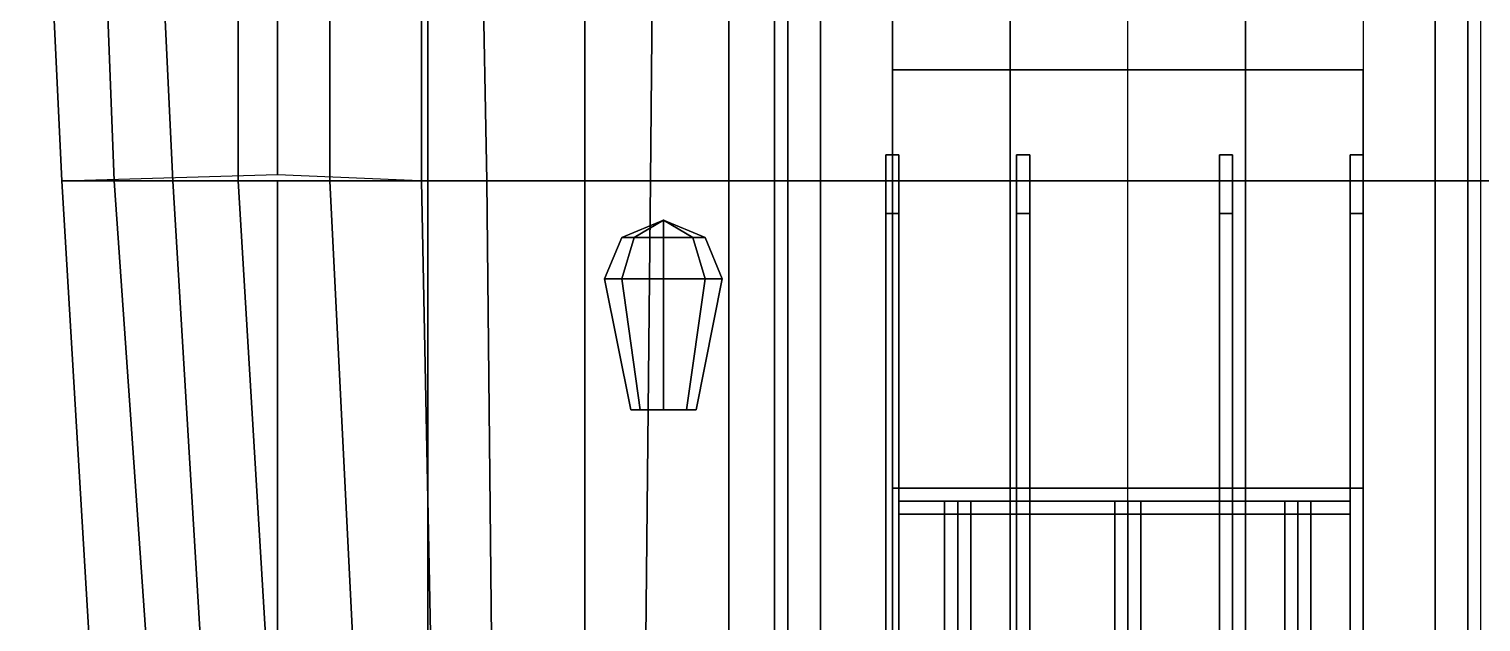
# Model space of a CAD drawing. Header units: millimetres. Extents: x -3 to 1.7, y -21.6 to 9.5.
# Drawn here: x -1.68 to 0.54, y -0.385 to 0.522 of the extents above; entities that cross this region are included whole.
import ezdxf

# ---------------------------------------------------------------- set-up
doc = ezdxf.new("R2010")
doc.units = ezdxf.units.MM
doc.layers.add('hull_mirror', color=7, linetype='Continuous')
doc.layers.add('rails', color=1, linetype='Continuous')

msp = doc.modelspace()

# ---------------------------------------------------------------- linework, layer by layer
for points in [[(0.18, 0.29, -0.61), (0, 0.29, -0.63), (0, 1.34, -0.68), (0.18, 1.34, -0.67)], [(0.52, 0.29, -0.55), (0.18, 0.29, -0.61), (0.18, 1.34, -0.67), (0.52, 1.34, -0.6)], [(1.07, 0.29, -0.4), (0.52, 0.29, -0.55), (0.52, 1.34, -0.6), (1.07, 1.34, -0.43)], [(-0.36, 0.46, 2.17), (-0.36, 0.46, 2.11), (-0.36, -0.18, 2.11), (-0.36, -0.18, 2.17)], [(0.36, 0.46, 2.17), (0.36, 0.46, 2.11), (-0.36, 0.46, 2.11), (-0.36, 0.46, 2.17)], [(0.36, -0.18, 2.17), (0.36, 0.46, 2.17), (-0.36, 0.46, 2.17), (-0.36, -0.18, 2.17)], [(0.36, -0.18, 2.11), (0.36, 0.46, 2.11), (0.36, 0.46, 2.17), (0.36, -0.18, 2.17)], [(0.18, -0.71, -0.56), (0, -0.71, -0.57), (0, 0.29, -0.63), (0.18, 0.29, -0.61)], [(0.52, -0.71, -0.5), (0.18, -0.71, -0.56), (0.18, 0.29, -0.61), (0.52, 0.29, -0.55)], [(1.07, -0.71, -0.37), (0.52, -0.71, -0.5), (0.52, 0.29, -0.55), (1.07, 0.29, -0.4)], [(-0.71, 0.23, 1.9), (-0.7736, 0.2036, 1.9), (-0.755, 0.2036, 1.945), (-0.71, 0.23, 1.9)], [(-0.71, 0.23, 1.9), (-0.755, 0.2036, 1.855), (-0.7736, 0.2036, 1.9), (-0.71, 0.23, 1.9)], [(-0.71, 0.23, 1.9), (-0.755, 0.2036, 1.945), (-0.71, 0.2036, 1.9636), (-0.71, 0.23, 1.9)], [(-0.71, 0.23, 1.9), (-0.71, 0.2036, 1.8364), (-0.755, 0.2036, 1.855), (-0.71, 0.23, 1.9)], [(-0.71, 0.23, 1.9), (-0.71, 0.2036, 1.9636), (-0.665, 0.2036, 1.945), (-0.71, 0.23, 1.9)], [(-0.71, 0.23, 1.9), (-0.665, 0.2036, 1.945), (-0.6464, 0.2036, 1.9), (-0.71, 0.23, 1.9)], [(-0.71, 0.23, 1.9), (-0.6464, 0.2036, 1.9), (-0.665, 0.2036, 1.855), (-0.71, 0.23, 1.9)], [(-0.71, 0.23, 1.9), (-0.665, 0.2036, 1.855), (-0.71, 0.2036, 1.8364), (-0.71, 0.23, 1.9)], [(-0.7736, 0.2036, 1.9), (-0.8, 0.14, 1.9), (-0.7736, 0.14, 1.9636), (-0.755, 0.2036, 1.945)], [(-0.755, 0.2036, 1.855), (-0.7736, 0.14, 1.8364), (-0.8, 0.14, 1.9), (-0.7736, 0.2036, 1.9)], [(-0.755, 0.2036, 1.945), (-0.7736, 0.14, 1.9636), (-0.71, 0.14, 1.99), (-0.71, 0.2036, 1.9636)], [(-0.71, 0.2036, 1.8364), (-0.71, 0.14, 1.81), (-0.7736, 0.14, 1.8364), (-0.755, 0.2036, 1.855)], [(-0.71, 0.2036, 1.9636), (-0.71, 0.14, 1.99), (-0.6464, 0.14, 1.9636), (-0.665, 0.2036, 1.945)], [(-0.665, 0.2036, 1.855), (-0.6464, 0.14, 1.8364), (-0.71, 0.14, 1.81), (-0.71, 0.2036, 1.8364)], [(-0.665, 0.2036, 1.945), (-0.6464, 0.14, 1.9636), (-0.62, 0.14, 1.9), (-0.6464, 0.2036, 1.9)], [(-0.6464, 0.2036, 1.9), (-0.62, 0.14, 1.9), (-0.6464, 0.14, 1.8364), (-0.665, 0.2036, 1.855)], [(-0.7454, -0.06, 1.8646), (-0.76, -0.06, 1.9), (-0.8, 0.14, 1.9), (-0.7736, 0.14, 1.8364)], [(-0.76, -0.06, 1.9), (-0.7454, -0.06, 1.9354), (-0.7736, 0.14, 1.9636), (-0.8, 0.14, 1.9)], [(-0.71, -0.06, 1.85), (-0.7454, -0.06, 1.8646), (-0.7736, 0.14, 1.8364), (-0.71, 0.14, 1.81)], [(-0.7454, -0.06, 1.9354), (-0.71, -0.06, 1.95), (-0.71, 0.14, 1.99), (-0.7736, 0.14, 1.9636)], [(-0.6746, -0.06, 1.8646), (-0.71, -0.06, 1.85), (-0.71, 0.14, 1.81), (-0.6464, 0.14, 1.8364)], [(-0.71, -0.06, 1.95), (-0.6746, -0.06, 1.9354), (-0.6464, 0.14, 1.9636), (-0.71, 0.14, 1.99)], [(-0.66, -0.06, 1.9), (-0.6746, -0.06, 1.8646), (-0.6464, 0.14, 1.8364), (-0.62, 0.14, 1.9)], [(-0.6746, -0.06, 1.9354), (-0.66, -0.06, 1.9), (-0.62, 0.14, 1.9), (-0.6464, 0.14, 1.9636)], [(-0.76, -0.06, 1.9), (-0.6746, -0.06, 1.9354), (-0.71, -0.06, 1.95), (-0.7454, -0.06, 1.9354)], [(-0.7454, -0.06, 1.8646), (-0.66, -0.06, 1.9), (-0.6746, -0.06, 1.9354), (-0.76, -0.06, 1.9)], [(-0.71, -0.06, 1.85), (-0.6746, -0.06, 1.8646), (-0.66, -0.06, 1.9), (-0.7454, -0.06, 1.8646)], [(-0.36, -0.18, 2.17), (-0.36, -0.18, 2.11), (0.36, -0.18, 2.11), (0.36, -0.18, 2.17)]]:
    msp.add_3dface(points)
at = {"color": 3}
for points in [[(0.36, 0.29, 2.11), (0.47, 0.29, 2.08), (0.47, 1.34, 2.08), (0.36, 1.34, 2.11)], [(0.47, 0.29, 2.08), (0.54, 0.29, 2.05), (0.54, 1.34, 2.05), (0.47, 1.34, 2.08)], [(0.36, -0.71, 2.11), (0.47, -0.71, 2.08), (0.47, 0.29, 2.08), (0.36, 0.29, 2.11)], [(0.47, -0.71, 2.08), (0.54, -0.71, 2.05), (0.54, 0.29, 2.05), (0.47, 0.29, 2.08)]]:
    msp.add_3dface(points, dxfattribs=at)
at = {"layer": 'hull_mirror', "color": 3}
for points in [[(-1.55, 0.29, 0.08), (-1.63, 0.29, -0.2), (-1.68, 1.34, -0.19), (-1.59, 1.34, 0.08)], [(-1.46, 0.29, 0.31), (-1.55, 0.29, 0.08), (-1.59, 1.34, 0.08), (-1.51, 1.34, 0.31)], [(-1.36, 0.29, 0.51), (-1.46, 0.29, 0.31), (-1.51, 1.34, 0.31), (-1.36, 1.34, 0.57)], [(-1.22, 0.29, 0.72), (-1.36, 0.29, 0.51), (-1.36, 1.34, 0.57), (-1.22, 1.34, 0.76)], [(-1.08, 0.29, 0.88), (-1.22, 0.29, 0.72), (-1.22, 1.34, 0.76), (-1.08, 1.34, 0.92)], [(-0.98, 0.29, 0.96), (-1.08, 0.29, 0.88), (-1.08, 1.34, 0.92), (-1, 1.34, 1)], [(-0.83, 0.29, 1.02), (-0.98, 0.29, 0.96), (-1, 1.34, 1), (-0.83, 1.34, 1.06)], [(-0.73, 0.29, 1.04), (-0.83, 0.29, 1.02), (-0.83, 1.34, 1.06), (-0.72, 1.34, 1.09)], [(-0.61, 0.29, 1.99), (-0.73, 0.29, 1.04), (-0.72, 1.34, 1.09), (-0.61, 1.34, 1.99)], [(-0.54, 0.29, 2.05), (-0.61, 0.29, 1.99), (-0.61, 1.34, 1.99), (-0.54, 1.34, 2.05)], [(-0.47, 0.29, 2.08), (-0.54, 0.29, 2.05), (-0.54, 1.34, 2.05), (-0.47, 1.34, 2.08)], [(-0.36, 0.29, 2.11), (-0.47, 0.29, 2.08), (-0.47, 1.34, 2.08), (-0.36, 1.34, 2.11)], [(0.36, 0.46, 2.11), (-0.36, 0.46, 2.11), (-0.36, 1.34, 2.11), (0.36, 1.34, 2.11)], [(-1.48, -0.71, 0.08), (-1.57, -0.71, -0.2), (-1.63, 0.29, -0.2), (-1.55, 0.29, 0.08)], [(-1.4, -0.71, 0.31), (-1.48, -0.71, 0.08), (-1.55, 0.29, 0.08), (-1.46, 0.29, 0.31)], [(-1.3, -0.71, 0.51), (-1.4, -0.71, 0.31), (-1.46, 0.29, 0.31), (-1.36, 0.29, 0.51)], [(-1.17, -0.71, 0.72), (-1.3, -0.71, 0.51), (-1.36, 0.29, 0.51), (-1.22, 0.29, 0.72)], [(-1.06, -0.71, 0.85), (-1.17, -0.71, 0.72), (-1.22, 0.29, 0.72), (-1.08, 0.29, 0.88)], [(-0.97, -0.71, 0.93), (-1.06, -0.71, 0.85), (-1.08, 0.29, 0.88), (-0.98, 0.29, 0.96)], [(-0.83, -0.71, 0.97), (-0.97, -0.71, 0.93), (-0.98, 0.29, 0.96), (-0.83, 0.29, 1.02)], [(-0.74, -0.71, 0.99), (-0.83, -0.71, 0.97), (-0.83, 0.29, 1.02), (-0.73, 0.29, 1.04)], [(-0.61, -0.71, 1.99), (-0.74, -0.71, 0.99), (-0.73, 0.29, 1.04), (-0.61, 0.29, 1.99)], [(-0.54, -0.71, 2.05), (-0.61, -0.71, 1.99), (-0.61, 0.29, 1.99), (-0.54, 0.29, 2.05)], [(-0.47, -0.71, 2.08), (-0.54, -0.71, 2.05), (-0.54, 0.29, 2.05), (-0.47, 0.29, 2.08)], [(-0.36, -0.71, 2.11), (-0.47, -0.71, 2.08), (-0.47, 0.29, 2.08), (-0.36, 0.29, 2.11)], [(0.36, -0.71, 2.11), (-0.36, -0.71, 2.11), (-0.36, -0.18, 2.11), (0.36, -0.18, 2.11)]]:
    msp.add_3dface(points, dxfattribs=at)
at = {"layer": 'hull_mirror'}
for points in [[(-1.63, 0.29, -0.2), (-1.3, 0.3, -0.33), (-1.3, 1.34, -0.36), (-1.68, 1.34, -0.19)], [(-1.3, 0.3, -0.33), (-1.07, 0.29, -0.4), (-1.07, 1.34, -0.43), (-1.3, 1.34, -0.36)], [(-1.07, 0.29, -0.4), (-0.52, 0.29, -0.55), (-0.52, 1.34, -0.6), (-1.07, 1.34, -0.43)], [(-0.52, 0.29, -0.55), (-0.18, 0.29, -0.61), (-0.18, 1.34, -0.67), (-0.52, 1.34, -0.6)], [(-0.18, 0.29, -0.61), (0, 0.29, -0.63), (0, 1.34, -0.68), (-0.18, 1.34, -0.67)], [(-1.57, -0.71, -0.2), (-1.3, -0.71, -0.3), (-1.3, 0.29, -0.33), (-1.63, 0.29, -0.2)], [(-1.3, -0.71, -0.3), (-1.07, -0.71, -0.37), (-1.07, 0.29, -0.4), (-1.3, 0.29, -0.33)], [(-1.07, -0.71, -0.37), (-0.52, -0.71, -0.5), (-0.52, 0.29, -0.55), (-1.07, 0.29, -0.4)], [(-0.52, -0.71, -0.5), (-0.18, -0.71, -0.56), (-0.18, 0.29, -0.61), (-0.52, 0.29, -0.55)], [(-0.18, -0.71, -0.56), (0, -0.71, -0.57), (0, 0.29, -0.63), (-0.18, 0.29, -0.61)]]:
    msp.add_3dface(points, dxfattribs=at)
at = {"layer": 'rails'}
for points in [[(-0.37, 0.33, 2.98), (-0.37, 0.33, 2.95), (-0.37, 0.24, 2.91), (-0.37, 0.24, 3.03)], [(-0.37, 0.24, 2.91), (-0.37, 0.33, 2.95), (-0.35, 0.33, 2.95), (-0.35, 0.24, 2.91)], [(-0.35, 0.24, 3.03), (-0.35, 0.33, 2.98), (-0.37, 0.33, 2.98), (-0.37, 0.24, 3.03)], [(-0.35, 0.33, 2.98), (-0.35, 0.33, 2.95), (-0.37, 0.33, 2.95), (-0.37, 0.33, 2.98)], [(-0.35, 0.24, 2.91), (-0.35, 0.33, 2.95), (-0.35, 0.33, 2.98), (-0.35, 0.24, 3.03)], [(-0.15, 0.33, 2.98), (-0.15, 0.33, 2.95), (-0.17, 0.33, 2.95), (-0.17, 0.33, 2.98)], [(-0.17, 0.33, 2.98), (-0.17, 0.33, 2.95), (-0.17, 0.24, 2.91), (-0.17, 0.24, 3.03)], [(-0.17, 0.24, 2.91), (-0.17, 0.33, 2.95), (-0.15, 0.33, 2.95), (-0.15, 0.24, 2.91)], [(-0.15, 0.24, 3.03), (-0.15, 0.33, 2.98), (-0.17, 0.33, 2.98), (-0.17, 0.24, 3.03)], [(-0.15, 0.24, 2.91), (-0.15, 0.33, 2.95), (-0.15, 0.33, 2.98), (-0.15, 0.24, 3.03)], [(0.16, 0.33, 2.98), (0.16, 0.33, 2.95), (0.14, 0.33, 2.95), (0.14, 0.33, 2.98)], [(0.16, 0.24, 3.03), (0.16, 0.33, 2.98), (0.14, 0.33, 2.98), (0.14, 0.24, 3.03)], [(0.14, 0.24, 2.91), (0.14, 0.33, 2.95), (0.16, 0.33, 2.95), (0.16, 0.24, 2.91)], [(0.14, 0.33, 2.98), (0.14, 0.33, 2.95), (0.14, 0.24, 2.91), (0.14, 0.24, 3.03)], [(0.16, 0.24, 2.91), (0.16, 0.33, 2.95), (0.16, 0.33, 2.98), (0.16, 0.24, 3.03)], [(0.34, 0.33, 2.98), (0.34, 0.33, 2.95), (0.34, 0.24, 2.91), (0.34, 0.24, 3.03)], [(0.34, 0.24, 2.91), (0.34, 0.33, 2.95), (0.36, 0.33, 2.95), (0.36, 0.24, 2.91)], [(0.36, 0.24, 3.03), (0.36, 0.33, 2.98), (0.34, 0.33, 2.98), (0.34, 0.24, 3.03)], [(0.36, 0.33, 2.98), (0.36, 0.33, 2.95), (0.34, 0.33, 2.95), (0.34, 0.33, 2.98)], [(0.36, 0.24, 2.91), (0.36, 0.33, 2.95), (0.36, 0.33, 2.98), (0.36, 0.24, 3.03)], [(-0.37, 0.24, 3.03), (-0.37, 0.24, 2.91), (-0.37, -1.79, 2.91), (-0.37, -1.79, 3.03)], [(-0.37, -1.79, 2.91), (-0.37, 0.24, 2.91), (-0.35, 0.24, 2.91), (-0.35, -1.79, 2.91)], [(-0.35, -1.79, 3.03), (-0.35, 0.24, 3.03), (-0.37, 0.24, 3.03), (-0.37, -1.79, 3.03)], [(-0.35, -1.79, 2.91), (-0.35, 0.24, 2.91), (-0.35, 0.24, 3.03), (-0.35, -1.79, 3.03)], [(-0.17, 0.24, 3.03), (-0.17, 0.24, 2.91), (-0.17, -1.79, 2.91), (-0.17, -1.79, 3.03)], [(-0.17, -1.79, 2.91), (-0.17, 0.24, 2.91), (-0.15, 0.24, 2.91), (-0.15, -1.79, 2.91)], [(-0.15, -1.79, 3.03), (-0.15, 0.24, 3.03), (-0.17, 0.24, 3.03), (-0.17, -1.79, 3.03)], [(-0.15, -1.79, 2.91), (-0.15, 0.24, 2.91), (-0.15, 0.24, 3.03), (-0.15, -1.79, 3.03)], [(0.16, -1.79, 3.03), (0.16, 0.24, 3.03), (0.14, 0.24, 3.03), (0.14, -1.79, 3.03)], [(0.14, -1.79, 2.91), (0.14, 0.24, 2.91), (0.16, 0.24, 2.91), (0.16, -1.79, 2.91)], [(0.14, 0.24, 3.03), (0.14, 0.24, 2.91), (0.14, -1.79, 2.91), (0.14, -1.79, 3.03)], [(0.16, -1.79, 2.91), (0.16, 0.24, 2.91), (0.16, 0.24, 3.03), (0.16, -1.79, 3.03)], [(0.34, 0.24, 3.03), (0.34, 0.24, 2.91), (0.34, -1.79, 2.91), (0.34, -1.79, 3.03)], [(0.34, -1.79, 2.91), (0.34, 0.24, 2.91), (0.36, 0.24, 2.91), (0.36, -1.79, 2.91)], [(0.36, -1.79, 3.03), (0.36, 0.24, 3.03), (0.34, 0.24, 3.03), (0.34, -1.79, 3.03)], [(0.36, -1.79, 2.91), (0.36, 0.24, 2.91), (0.36, 0.24, 3.03), (0.36, -1.79, 3.03)], [(0.34, -0.2, 3), (0.34, -0.18, 2.98), (-0.35, -0.18, 2.98), (-0.35, -0.2, 3)], [(0.34, -0.18, 2.98), (0.34, -0.2, 2.96), (-0.35, -0.2, 2.96), (-0.35, -0.18, 2.98)], [(0.34, -0.22, 2.98), (0.34, -0.2, 3), (-0.35, -0.2, 3), (-0.35, -0.22, 2.98)], [(0.34, -0.2, 2.96), (0.34, -0.22, 2.98), (-0.35, -0.22, 2.98), (-0.35, -0.2, 2.96)], [(-0.28, -0.61, 2.69), (-0.26, -0.61, 2.71), (-0.26, -0.2, 3), (-0.28, -0.2, 2.98)], [(-0.26, -0.61, 2.67), (-0.28, -0.61, 2.69), (-0.28, -0.2, 2.98), (-0.26, -0.2, 2.96)], [(-0.26, -0.61, 2.71), (-0.24, -0.61, 2.69), (-0.24, -0.2, 2.98), (-0.26, -0.2, 3)], [(-0.24, -0.61, 2.69), (-0.26, -0.61, 2.67), (-0.26, -0.2, 2.96), (-0.24, -0.2, 2.98)], [(-0.02, -0.61, 2.69), (0, -0.61, 2.71), (0, -0.2, 3), (-0.02, -0.2, 2.98)], [(0, -0.61, 2.67), (-0.02, -0.61, 2.69), (-0.02, -0.2, 2.98), (0, -0.2, 2.96)], [(0, -0.61, 2.71), (0.02, -0.61, 2.69), (0.02, -0.2, 2.98), (0, -0.2, 3)], [(0.02, -0.61, 2.69), (0, -0.61, 2.67), (0, -0.2, 2.96), (0.02, -0.2, 2.98)], [(0.24, -0.61, 2.69), (0.26, -0.61, 2.71), (0.26, -0.2, 3), (0.24, -0.2, 2.98)], [(0.26, -0.61, 2.67), (0.24, -0.61, 2.69), (0.24, -0.2, 2.98), (0.26, -0.2, 2.96)], [(0.26, -0.61, 2.71), (0.28, -0.61, 2.69), (0.28, -0.2, 2.98), (0.26, -0.2, 3)], [(0.28, -0.61, 2.69), (0.26, -0.61, 2.67), (0.26, -0.2, 2.96), (0.28, -0.2, 2.98)]]:
    msp.add_3dface(points, dxfattribs=at)

doc.saveas('drawing.dxf')
